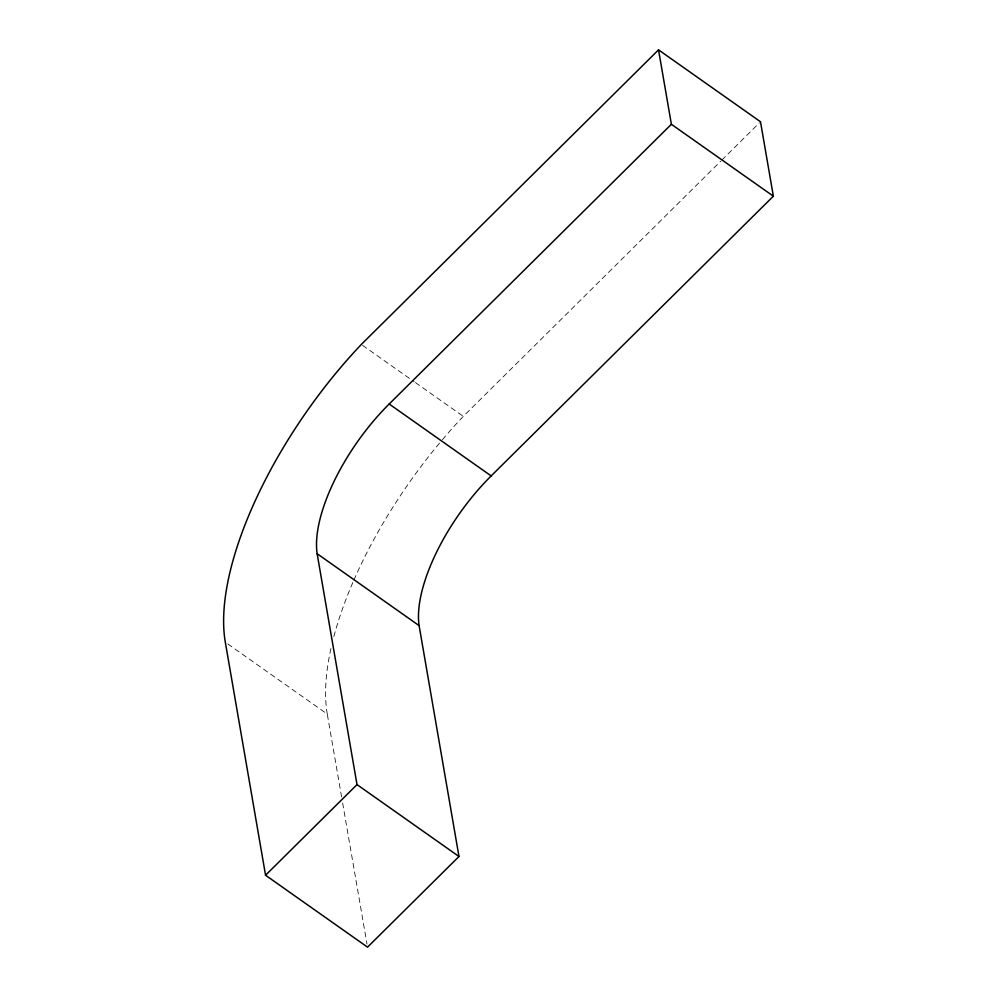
<?xml version="1.0" encoding="UTF-8"?>
<svg xmlns="http://www.w3.org/2000/svg" width="997" height="997" viewBox="0 0 997 997"><rect width="100%" height="100%" fill="white"/><g stroke="black" fill="none" stroke-linecap="round" stroke-linejoin="round"><path stroke-width="0.75" stroke-dasharray="4.99 3.74" d="M442.381 439.702A257.662 108.523 -54.8 0 1 463.293 416.36L720.731 161.178M721.84 160.093L759.402 122.855M362.572 345.348L414.191 381.739M415.45 382.624L463.293 416.36M227.827 643.962L327.278 714.089L341.585 796.89M342.644 803.021L367.008 944.084M327.278 714.089A257.662 108.523 -54.8 0 1 331.353 646.717M333.858 636.547A257.662 108.523 -54.8 0 1 353.25 581.563M353.873 580.129A257.662 108.523 -54.8 0 1 440.437 442.02"/><path stroke-width="1.5" d="M658.531 49.85L361.313 344.451A257.662 108.523 -54.8 0 0 225.31 642.193L265.563 875.241L367.532 947.15L458.981 856.498L419.101 625.618A125.784 52.978 -54.8 0 1 491.16 475.918L773.36 196.185L760.499 121.759L658.531 49.85L671.38 124.276L773.36 196.185M458.981 856.498L357.013 784.602L317.133 553.709A125.784 52.978 -54.8 0 1 389.179 404.009L671.38 124.276M265.563 875.241L357.013 784.602M389.179 404.009L491.16 475.918M317.133 553.709L419.101 625.618"/></g></svg>
